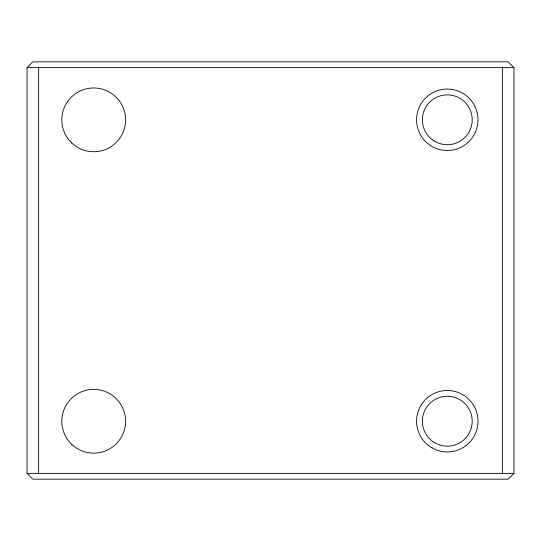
<?xml version="1.0" encoding="UTF-8"?>
<svg xmlns="http://www.w3.org/2000/svg" width="541" height="541" viewBox="0 0 541 541"><rect width="100%" height="100%" fill="white"/><g stroke="black" fill="none" stroke-linecap="round" stroke-linejoin="round"><path stroke-width="0.81" d="M27.05 67.625L32.845 61.83L508.155 61.83L513.95 67.625L513.95 473.375L508.155 479.17L32.845 479.17L27.05 473.375L27.05 67.625L513.95 67.625M27.05 473.375L513.95 473.375M502.359 67.625L502.359 473.375M38.641 67.625L38.641 473.375M434.829 442.795A24.927 24.927 0 0 0 472.219 421.209A24.927 24.927 0 0 0 434.829 399.623A24.927 24.927 0 0 0 434.829 442.795M433.902 140.816A24.927 24.927 0 0 0 472.192 120.88A24.927 24.927 0 0 0 435.782 97.684A24.927 24.927 0 0 0 433.902 140.816M430.785 145.705A30.722 30.722 0 0 0 477.98 121.13A30.722 30.722 0 0 0 433.104 92.545A30.722 30.722 0 0 0 430.785 145.705M431.928 447.813A30.722 30.722 0 0 0 478.014 421.209A30.722 30.722 0 0 0 431.928 394.599A30.722 30.722 0 0 0 431.928 447.813M71.858 143.067A31.878 31.878 0 0 0 124.741 127.162A31.878 31.878 0 0 0 84.524 89.319A31.878 31.878 0 0 0 71.858 143.067M71.858 444.479A31.878 31.878 0 0 0 124.741 428.58A31.878 31.878 0 0 0 84.524 390.73A31.878 31.878 0 0 0 71.858 444.479"/></g></svg>
